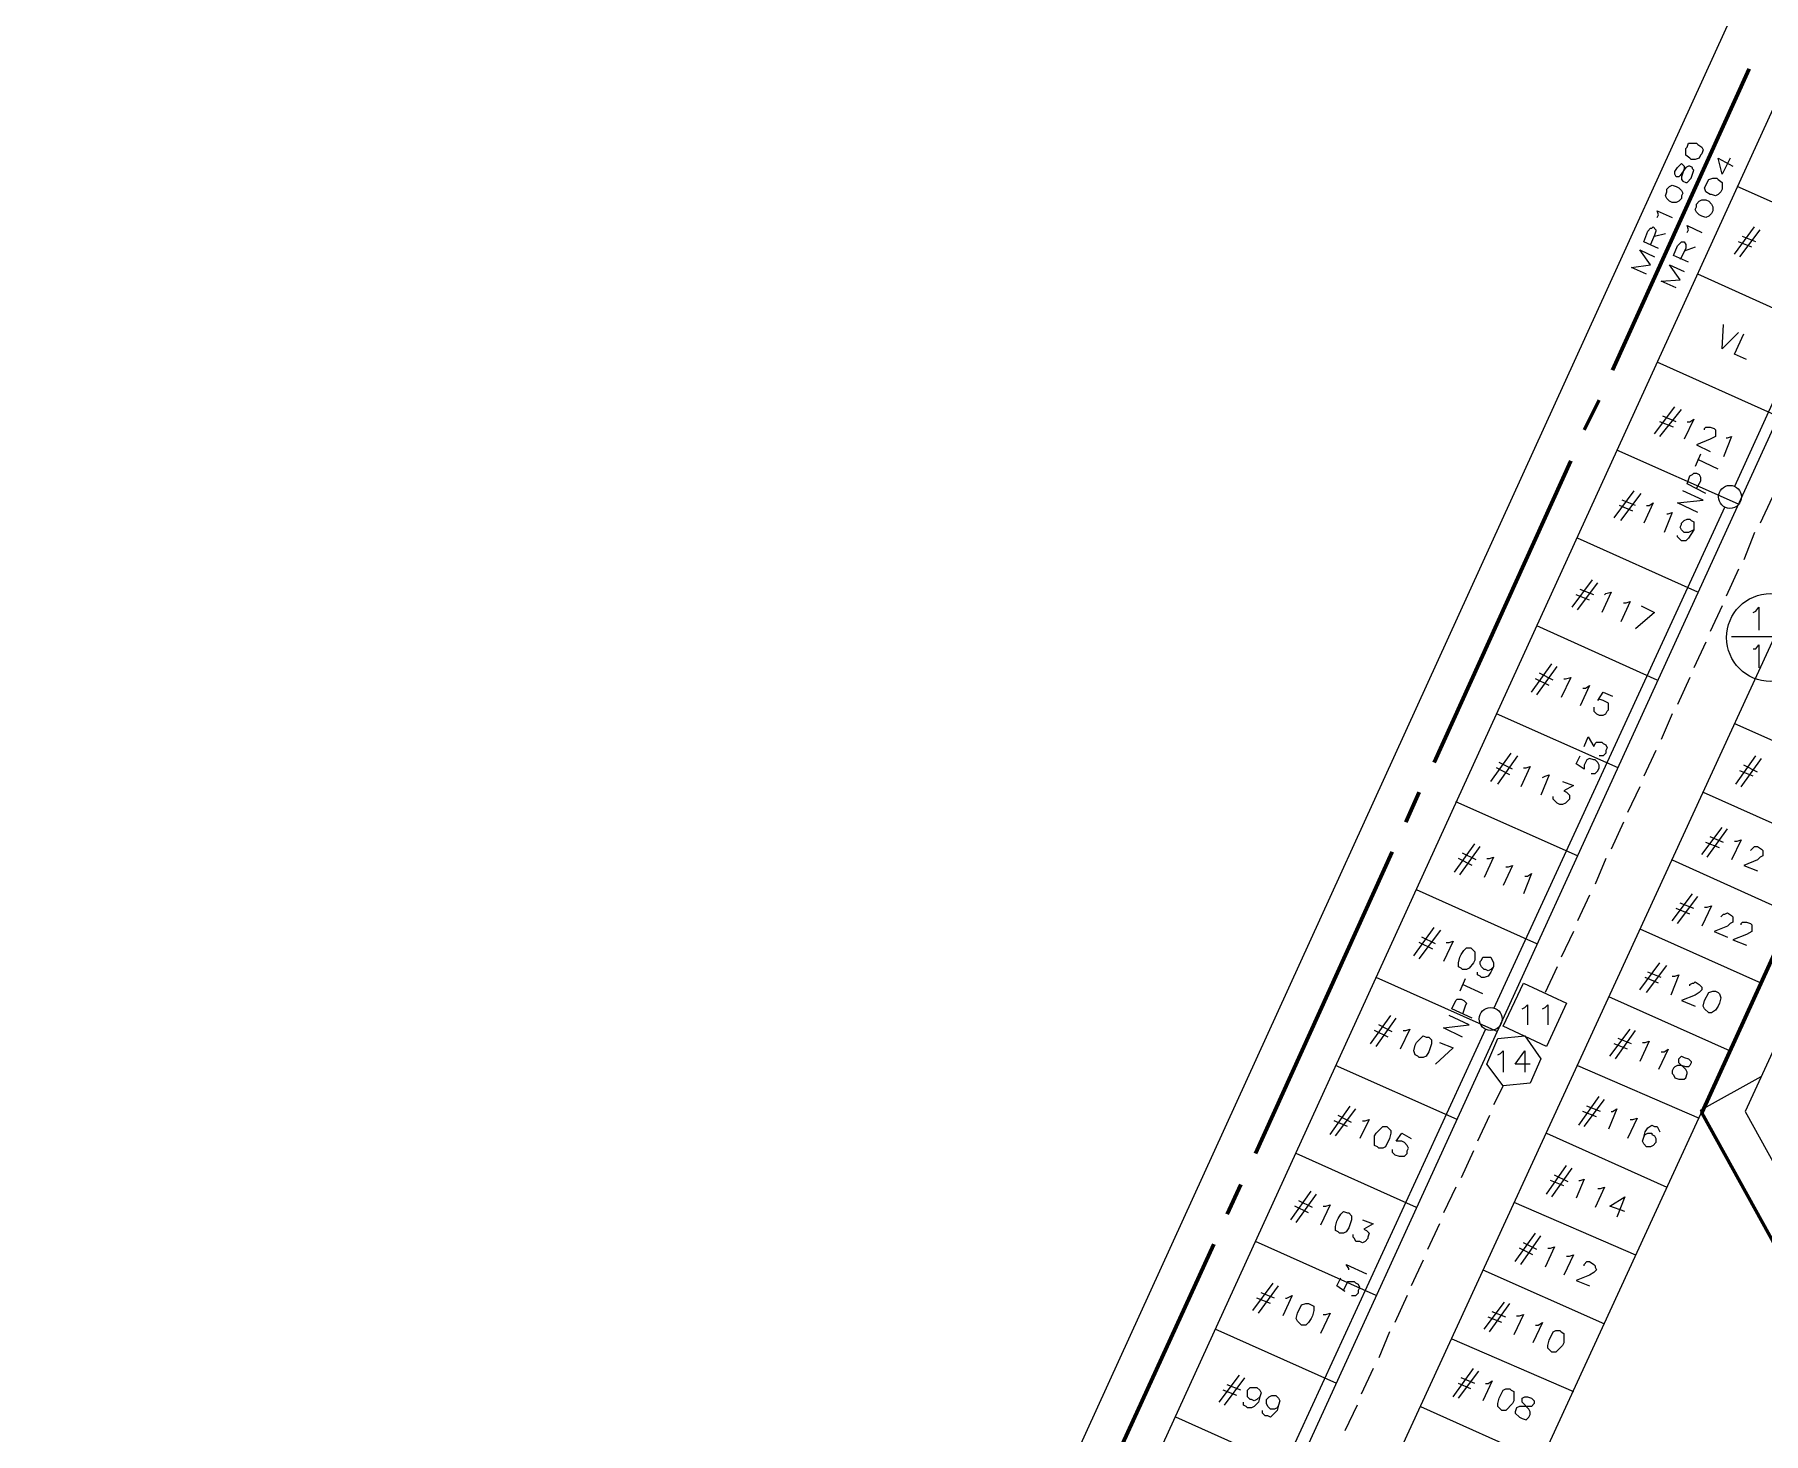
# Model space of a CAD drawing. Header units: millimetres. Extents: x 3.6 to 37.8, y 0.6 to 28.7.
# Drawn here: x 20.46 to 25.8, y 20.5 to 24.81 of the extents above; entities that cross this region are included whole.
import ezdxf

# ---------------------------------------------------------------- set-up
doc = ezdxf.new("R2010")
doc.units = ezdxf.units.MM
for name, color, linetype in [('PDF_0', 7, 'Continuous'), ('PDF_S38$BOUNDARY-NODE', 3, 'Continuous'), ('PDF_S38$Passives-TapOffs', 7, 'Continuous'), ('PDF_S38$POLE', 7, 'Continuous'), ('PDF_S38$strand', 7, 'Continuous'), ('PDF_S38$Symbols-EndOfLine', 7, 'Continuous')]:
    doc.layers.add(name, color=color, linetype=linetype)
for name, color, linetype, true_color in [('PDF_S38$Actives-NodeReceiver', 104, 'Continuous', 0x009525), ('PDF_S38$Cable-565', 23, 'Continuous', 0xdd8a6e), ('PDF_S38$LOTS', 254, 'Continuous', 0xdcdcdc), ('PDF_S38$ROAD', 8, 'Continuous', 0x808080), ('PDF_S38$SDU', 157, 'Continuous', 0x396472)]:
    doc.layers.add(name, color=color, linetype=linetype, true_color=true_color)

msp = doc.modelspace()

# ---------------------------------------------------------------- linework, layer by layer
at = {"layer": 'PDF_0', "lineweight": 9}
for points in [[(20.4642, 13.3877), (27.0859, 27.9112)], [(27.628, 25.5928), (25.739, 21.4897), (26.1102, 20.8184), (22.987, 14.0424)]]:
    msp.add_lwpolyline(points, dxfattribs=at)
at = {"layer": 'PDF_S38$Actives-NodeReceiver', "lineweight": 18}
for points in [[(25.5556, 24.4586), (25.5597, 24.4628), (25.5639, 24.4753), (25.5889, 24.4753), (25.5931, 24.4711), (25.6056, 24.4628), (25.6098, 24.4544), (25.6056, 24.4419), (25.6014, 24.4378), (25.5973, 24.4294), (25.5848, 24.4253), (25.5723, 24.4253), (25.5681, 24.4294), (25.5556, 24.4378)], [(25.5222, 24.3877), (25.5306, 24.4002), (25.5431, 24.4127), (25.5514, 24.4044), (25.5514, 24.3961), (25.5431, 24.371), (25.5431, 24.3627), (25.5472, 24.3585), (25.5556, 24.3544), (25.5597, 24.3544), (25.5723, 24.3669), (25.5806, 24.3919), (25.5764, 24.3961), (25.5764, 24.4002), (25.5681, 24.4044), (25.5639, 24.4044), (25.5556, 24.4002), (25.5389, 24.3752), (25.5347, 24.371), (25.5264, 24.371), (25.5222, 24.3794)], [(25.6139, 24.3377), (25.6265, 24.3627), (25.639, 24.3669), (25.6515, 24.3669), (25.6556, 24.3627), (25.6682, 24.3544), (25.6682, 24.3335), (25.664, 24.3252), (25.6556, 24.3168), (25.6473, 24.3127), (25.6348, 24.3168), (25.6306, 24.3168), (25.6181, 24.3252)], [(25.4972, 24.3252), (25.4972, 24.3335), (25.5055, 24.3419), (25.5139, 24.346), (25.5264, 24.3419), (25.5347, 24.3377), (25.5431, 24.3293), (25.5472, 24.321), (25.5431, 24.3127), (25.5431, 24.3043), (25.5347, 24.296), (25.5264, 24.2918), (25.5139, 24.2918), (25.5055, 24.296), (25.4972, 24.3043), (25.493, 24.3127)], [(25.5889, 24.2793), (25.5889, 24.2876), (25.5973, 24.296), (25.6056, 24.3002), (25.6181, 24.3002), (25.6265, 24.296), (25.6348, 24.2876), (25.639, 24.2793), (25.639, 24.2668), (25.6348, 24.2585), (25.6265, 24.2501), (25.6181, 24.246), (25.6056, 24.2501), (25.5973, 24.2543), (25.5889, 24.2626), (25.5848, 24.271)]]:
    msp.add_lwpolyline(points, close=True, dxfattribs=at)
for points in [[(25.6932, 24.4294), (25.6682, 24.3794), (25.6556, 24.4294), (25.7015, 24.4044)], [(25.468, 24.246), (25.4722, 24.2543), (25.468, 24.2668), (25.5139, 24.246)], [(25.4722, 24.15), (25.4263, 24.1709), (25.4388, 24.2043), (25.4472, 24.2126), (25.4513, 24.2126), (25.4555, 24.2168), (25.4638, 24.2084), (25.4638, 24.2043), (25.4597, 24.1917), (25.4472, 24.1626)], [(25.5597, 24.2001), (25.5639, 24.2084), (25.5597, 24.2209), (25.6056, 24.2001)], [(25.493, 24.1959), (25.4597, 24.1876)], [(25.5639, 24.1083), (25.518, 24.1292), (25.5306, 24.1584), (25.5431, 24.1709), (25.5514, 24.1709), (25.5556, 24.1626), (25.5556, 24.15), (25.5389, 24.1167)], [(25.5848, 24.1542), (25.5514, 24.1417)], [(25.4346, 24.0708), (25.3888, 24.0917), (25.4472, 24.1), (25.4138, 24.1459), (25.4597, 24.125)], [(25.5264, 24.0291), (25.4805, 24.05), (25.5389, 24.0541), (25.5055, 24.1), (25.5514, 24.0792)]]:
    msp.add_lwpolyline(points, dxfattribs=at)
at = {"layer": 'PDF_S38$BOUNDARY-NODE', "lineweight": 60}
for points in [[(25.7516, 24.7046), (25.3304, 23.7748)], [(25.2887, 23.683), (25.2428, 23.5913)], [(25.2011, 23.4954), (24.78, 22.5655)], [(24.7341, 22.4738), (24.6924, 22.382)], [(24.6507, 22.2903), (24.2296, 21.3604)], [(26.0485, 20.6847), (25.9767, 20.8142), (25.6056, 21.4855), (25.9475, 22.2361)], [(24.1837, 21.2645), (24.142, 21.1728)], [(24.1003, 21.0811), (23.675, 20.1512)]]:
    msp.add_lwpolyline(points, dxfattribs=at)
at = {"layer": 'PDF_S38$Cable-565', "lineweight": 13}
for points in [[(25.8224, 23.3828), (25.7849, 23.3036)], [(25.7682, 23.2744), (25.7349, 23.191)], [(25.7182, 23.1618), (25.6807, 23.0784)], [(25.6682, 23.0492), (25.6306, 22.97)], [(25.6181, 22.9366), (25.5806, 22.8574)], [(25.5681, 22.8282), (25.5306, 22.7448)], [(25.5139, 22.7156), (25.4805, 22.6364)], [(25.4638, 22.603), (25.4263, 22.5238)], [(25.4138, 22.4905), (25.3763, 22.4112)], [(25.3638, 22.382), (25.3262, 22.2986)], [(25.3096, 22.2695), (25.2762, 22.1902)], [(25.2595, 22.1569), (25.222, 22.0776)], [(25.2095, 22.0443), (25.1719, 21.9651)], [(25.1594, 21.9359), (25.1219, 21.8566)], [(24.9926, 21.5689), (24.9635, 21.5105)], [(24.9509, 21.4772), (24.9134, 21.398)], [(24.9009, 21.3688), (24.8634, 21.2854)], [(24.8467, 21.2562), (24.8092, 21.177)], [(24.7967, 21.1436), (24.7591, 21.0644)], [(24.7466, 21.031), (24.7091, 20.9518)], [(24.6966, 20.9226), (24.6591, 20.8392)], [(24.6424, 20.81), (24.609, 20.7308)], [(24.5923, 20.6974), (24.5548, 20.6182)], [(24.5423, 20.5848), (24.5048, 20.5056)]]:
    msp.add_lwpolyline(points, dxfattribs=at)
at = {"layer": 'PDF_S38$LOTS', "lineweight": 0}
for points in [[(27.5321, 25.6762), (21.8528, 13.3377)], [(26.1685, 25.3343), (20.6852, 13.3377)], [(26.0893, 24.1751), (25.714, 24.3419)], [(25.9642, 23.904), (25.5931, 24.0708)], [(25.8391, 23.633), (25.468, 23.7998)], [(25.7182, 23.3619), (25.3429, 23.5287)], [(25.5931, 23.0909), (25.222, 23.2577)], [(25.468, 22.8199), (25.0969, 22.9867)], [(25.3471, 22.5488), (24.9718, 22.7156)], [(25.7057, 22.6864), (26.081, 22.5196)], [(25.222, 22.2778), (24.8467, 22.4446)], [(25.6098, 22.4738), (25.9851, 22.307)], [(25.5139, 22.2653), (25.885, 22.0985)], [(25.0969, 22.0068), (24.7258, 22.1735)], [(25.4138, 22.0526), (25.7891, 21.8858)], [(24.976, 21.7357), (24.6007, 21.9025)], [(25.3179, 21.8441), (25.6932, 21.6773)], [(24.8509, 21.4647), (24.4756, 21.6315)], [(25.222, 21.6315), (25.5973, 21.4688)], [(25.8475, 21.0477), (25.6014, 21.4939), (25.7886, 21.5974)], [(25.1261, 21.423), (25.4972, 21.2562)], [(24.7258, 21.1936), (24.3547, 21.3604)], [(25.026, 21.2103), (25.4013, 21.0477)], [(24.6007, 20.9226), (24.2296, 21.0894)], [(24.9301, 21.0018), (25.3054, 20.835)], [(24.4798, 20.6516), (24.1045, 20.8184)], [(24.8342, 20.7892), (25.2095, 20.6265)], [(24.7383, 20.5807), (25.1094, 20.4139)], [(24.3547, 20.3805), (23.9835, 20.5473)]]:
    msp.add_lwpolyline(points, dxfattribs=at)
at = {"layer": 'PDF_S38$Passives-TapOffs', "lineweight": 9}
for points in [[(24.9926, 21.7524), (25.0552, 21.8858), (25.1886, 21.8233), (25.1261, 21.6898)], [(25.076, 21.5773), (24.9926, 21.5689), (24.9426, 21.6356), (24.976, 21.7149), (25.0594, 21.7232), (25.1094, 21.6523)]]:
    msp.add_lwpolyline(points, close=True, dxfattribs=at)
for points in [[(25.051, 21.8066), (25.0594, 21.8108), (25.0677, 21.8191), (25.0677, 21.7566)], [(25.1136, 21.8066), (25.1219, 21.8108), (25.1302, 21.8191), (25.1302, 21.7566)], [(24.976, 21.6648), (24.9843, 21.669), (24.9926, 21.6773), (24.9926, 21.6106)], [(25.076, 21.6356), (25.0302, 21.6356), (25.0594, 21.6773), (25.0594, 21.6106)]]:
    msp.add_lwpolyline(points, dxfattribs=at)
at = {"layer": 'PDF_S38$POLE', "lineweight": 0}
for points in [[(25.6014, 23.5162), (25.5848, 23.4787)], [(25.6181, 23.3953), (25.5597, 23.4245), (25.5681, 23.4495), (25.5764, 23.4537), (25.5806, 23.4579), (25.5889, 23.4579), (25.5973, 23.4537), (25.6014, 23.4453), (25.6014, 23.4328), (25.5889, 23.412)], [(25.6556, 23.4704), (25.5931, 23.4996)], [(25.5931, 23.3369), (25.5306, 23.3661), (25.6098, 23.3745), (25.5472, 23.4036)], [(24.8759, 21.8983), (24.8592, 21.8608)], [(24.9301, 21.8525), (24.8675, 21.8817)], [(24.8967, 21.7774), (24.8342, 21.8066), (24.8467, 21.8316), (24.8509, 21.8358), (24.8634, 21.8358), (24.8717, 21.8316), (24.8801, 21.8233), (24.8759, 21.8149), (24.8675, 21.7899)], [(24.8675, 21.719), (24.8092, 21.7482), (24.8884, 21.7566), (24.8259, 21.7858)]]:
    msp.add_lwpolyline(points, dxfattribs=at)
for centre in [(25.6921, 23.3847), (24.954, 21.775)]:
    msp.add_circle(centre, 0.0354, dxfattribs=at)
at = {"layer": 'PDF_S38$ROAD', "lineweight": 0}
for points in [[(27.1443, 25.8096), (21.4024, 13.3377)], [(25.9548, 25.4304), (26.5438, 25.1675), (21.1314, 13.3377)]]:
    msp.add_lwpolyline(points, dxfattribs=at)
at = {"layer": 'PDF_S38$SDU', "lineweight": 0}
for points in [[(25.7057, 24.1334), (25.7682, 24.2168)], [(25.7224, 24.125), (25.7849, 24.2084)], [(25.7599, 24.1542), (25.7182, 24.1709)], [(25.7724, 24.1709), (25.7307, 24.1876)], [(25.7182, 23.8915), (25.6682, 23.8415), (25.6723, 23.9165)], [(25.7432, 23.8081), (25.7057, 23.8248), (25.7349, 23.8873)], [(25.4597, 23.5788), (25.5222, 23.6622)], [(25.4763, 23.5704), (25.5431, 23.6538)], [(25.5264, 23.6163), (25.4847, 23.633)], [(25.5597, 23.6163), (25.5681, 23.6163), (25.5806, 23.6246), (25.5514, 23.5621)], [(25.518, 23.5996), (25.4763, 23.6163)], [(25.6139, 23.5913), (25.6139, 23.5955), (25.6181, 23.5996), (25.6306, 23.5996), (25.6431, 23.5955), (25.6473, 23.5913), (25.6473, 23.5704), (25.6306, 23.5621), (25.5889, 23.5454), (25.6306, 23.5246)], [(25.6807, 23.5663), (25.6848, 23.5663), (25.6973, 23.5704), (25.6723, 23.5079)], [(25.3346, 23.3202), (25.3971, 23.4036)], [(25.3929, 23.3411), (25.3512, 23.3578)], [(25.3554, 23.3119), (25.418, 23.3953)], [(25.4013, 23.3578), (25.3596, 23.3745)], [(25.4346, 23.3578), (25.443, 23.3578), (25.4555, 23.3661), (25.4263, 23.3036)], [(25.4972, 23.3328), (25.5014, 23.3328), (25.5139, 23.3369), (25.4889, 23.2744)], [(25.5806, 23.2827), (25.5639, 23.2744), (25.5514, 23.2744), (25.5431, 23.2827), (25.5389, 23.2911), (25.5431, 23.2994), (25.5431, 23.3036), (25.5514, 23.3119), (25.5597, 23.3161), (25.5681, 23.3161), (25.5723, 23.3119), (25.5806, 23.3077), (25.5806, 23.2827), (25.5639, 23.2577), (25.5556, 23.2494), (25.5431, 23.2494), (25.5306, 23.2619), (25.5306, 23.266)], [(25.2053, 23.045), (25.2679, 23.1284)], [(25.222, 23.0367), (25.2845, 23.1201)], [(25.272, 23.0826), (25.2303, 23.0992)], [(25.3054, 23.0826), (25.3096, 23.0867), (25.3262, 23.0909), (25.297, 23.0284)], [(25.2595, 23.0659), (25.2178, 23.0826)], [(25.3638, 23.0575), (25.3721, 23.0575), (25.3846, 23.0617), (25.3554, 22.9992)], [(25.418, 23.0492), (25.4597, 23.0284), (25.4013, 22.9783)], [(25.0802, 22.7823), (25.1428, 22.8699)], [(25.1344, 22.8032), (25.0927, 22.824)], [(25.0969, 22.774), (25.1594, 22.8616)], [(25.1469, 22.8199), (25.1052, 22.8407)], [(25.1803, 22.824), (25.1845, 22.824), (25.2011, 22.8282), (25.1719, 22.7657)], [(25.2387, 22.7949), (25.247, 22.7949), (25.2595, 22.8032), (25.2303, 22.7406)], [(25.272, 22.7365), (25.272, 22.724), (25.2804, 22.7156), (25.2887, 22.7115), (25.3012, 22.7115), (25.3096, 22.7156), (25.3137, 22.724), (25.3179, 22.7281), (25.3179, 22.749), (25.3012, 22.7573), (25.2887, 22.7615), (25.2845, 22.7573), (25.3012, 22.7823), (25.3304, 22.7698)], [(24.9551, 22.5071), (25.0177, 22.5947)], [(24.976, 22.4988), (25.0385, 22.5864)], [(25.0218, 22.5447), (24.9801, 22.5655)], [(25.0552, 22.5488), (25.0635, 22.5488), (25.076, 22.553), (25.0469, 22.4905)], [(25.7099, 22.4988), (25.7724, 22.5864)], [(25.7265, 22.4905), (25.7891, 22.578)], [(25.7766, 22.5363), (25.7349, 22.5572)], [(25.0135, 22.528), (24.9718, 22.5488)], [(25.1136, 22.5196), (25.1219, 22.5238), (25.1344, 22.528), (25.1094, 22.4654)], [(25.1761, 22.5071), (25.2095, 22.4946), (25.1803, 22.4779), (25.1886, 22.4738), (25.197, 22.4654), (25.197, 22.4529), (25.1845, 22.4404), (25.1761, 22.4362), (25.1678, 22.4362), (25.1594, 22.4404), (25.1469, 22.4529), (25.1469, 22.4613)], [(25.7641, 22.5238), (25.7224, 22.5405)], [(25.6056, 22.282), (25.6682, 22.3654)], [(25.6223, 22.2736), (25.6848, 22.3612)], [(24.8425, 22.2278), (24.9051, 22.3153)], [(24.8592, 22.2194), (24.9218, 22.307)], [(24.9092, 22.2653), (24.8675, 22.2861)], [(25.6598, 22.3028), (25.6181, 22.3195)], [(25.6723, 22.3195), (25.6306, 22.3362)], [(25.7057, 22.3237), (25.714, 22.3237), (25.7265, 22.3278), (25.6973, 22.2653)], [(25.7557, 22.2945), (25.7682, 22.307), (25.7766, 22.307), (25.7891, 22.2986), (25.7933, 22.2945), (25.7933, 22.2778), (25.7849, 22.2736), (25.7766, 22.2653), (25.7349, 22.2486), (25.7766, 22.2319)], [(24.8967, 22.2486), (24.855, 22.2695)], [(24.9426, 22.2695), (24.9509, 22.2695), (24.9635, 22.2736), (24.9343, 22.2111)], [(25.001, 22.2444), (25.0093, 22.2444), (25.0218, 22.2486), (24.9926, 22.1861)], [(25.0594, 22.2152), (25.0677, 22.2152), (25.0802, 22.2236), (25.0552, 22.161)], [(25.5139, 22.0776), (25.5764, 22.161)], [(25.5306, 22.0693), (25.5931, 22.1527)], [(25.5806, 22.1152), (25.5389, 22.1318)], [(25.5681, 22.0985), (25.5264, 22.1152)], [(25.6139, 22.1193), (25.6223, 22.1193), (25.6348, 22.1235), (25.6056, 22.061)], [(25.664, 22.0901), (25.6723, 22.0985), (25.6765, 22.0985), (25.6848, 22.1027), (25.6973, 22.0943), (25.7015, 22.0901), (25.7015, 22.0735), (25.6932, 22.0693), (25.6848, 22.061), (25.6431, 22.0443), (25.6848, 22.0276)], [(25.7265, 22.0651), (25.7265, 22.0693), (25.7307, 22.0735), (25.7432, 22.0735), (25.7557, 22.0693), (25.7599, 22.0651), (25.7599, 22.0443), (25.7432, 22.0359), (25.7015, 22.0193), (25.7432, 22.0026)], [(24.7174, 21.9692), (24.78, 22.0568)], [(24.7341, 21.9609), (24.8008, 22.0485)], [(24.7842, 22.0068), (24.7425, 22.0276)], [(24.7758, 21.9901), (24.7341, 22.0109)], [(24.8175, 22.0109), (24.8259, 22.0109), (24.8384, 22.0151), (24.8092, 21.9525)], [(24.9635, 21.9359), (24.9551, 21.9192), (24.9468, 21.9067), (24.9343, 21.9025), (24.9259, 21.9025), (24.9218, 21.9067), (24.9134, 21.9108), (24.9134, 21.9192)], [(25.4138, 21.865), (25.4763, 21.9484)], [(25.4346, 21.8566), (25.4972, 21.94)], [(25.4805, 21.9025), (25.4388, 21.9192)], [(25.4722, 21.8858), (25.4305, 21.9025)], [(25.5139, 21.9067), (25.5222, 21.9067), (25.5347, 21.9108), (25.5097, 21.8483)], [(25.5681, 21.8775), (25.5681, 21.8817), (25.5764, 21.8858), (25.5806, 21.8858), (25.5848, 21.89), (25.5973, 21.8817), (25.6056, 21.8733), (25.6056, 21.865), (25.5973, 21.8566), (25.5848, 21.8483), (25.5431, 21.8316), (25.5848, 21.8149)], [(24.584, 21.6982), (24.6465, 21.7858)], [(24.6007, 21.6898), (24.6632, 21.7774)], [(24.6507, 21.7357), (24.609, 21.7566)], [(24.6382, 21.719), (24.5965, 21.7399)], [(24.6841, 21.7399), (24.6924, 21.7399), (24.7049, 21.7441), (24.6757, 21.6815)], [(24.7967, 21.7024), (24.8384, 21.6857), (24.7842, 21.6356)], [(25.3221, 21.6607), (25.3846, 21.7441)], [(25.3763, 21.6815), (25.3346, 21.6982)], [(25.3387, 21.6523), (25.4013, 21.7399)], [(25.3888, 21.6982), (25.3471, 21.7149)], [(25.4221, 21.7024), (25.4305, 21.7024), (25.443, 21.7065), (25.4138, 21.644)], [(25.4805, 21.6732), (25.4889, 21.6732), (25.5014, 21.6815), (25.4722, 21.619)], [(24.4589, 21.4188), (24.5215, 21.5064)], [(24.4756, 21.4146), (24.5381, 21.498)], [(25.2262, 21.448), (25.2887, 21.5356)], [(25.2804, 21.473), (25.2387, 21.4897)], [(25.2428, 21.4438), (25.3054, 21.5272)], [(25.2929, 21.4897), (25.2512, 21.5064)], [(25.3262, 21.4897), (25.3304, 21.4897), (25.3429, 21.498), (25.3179, 21.4355)], [(24.5131, 21.4438), (24.4714, 21.4605)], [(24.5256, 21.4563), (24.4839, 21.4772)], [(24.559, 21.4605), (24.5673, 21.4605), (24.5798, 21.4647), (24.5506, 21.4063)], [(25.3846, 21.4647), (25.3929, 21.4647), (25.4055, 21.4688), (25.3763, 21.4063)], [(25.4263, 21.4105), (25.4305, 21.4271), (25.4388, 21.4397), (25.4513, 21.448), (25.4597, 21.4438), (25.468, 21.4438), (25.4763, 21.4271)], [(24.6507, 21.3729), (24.6507, 21.3646), (24.6591, 21.3563), (24.6716, 21.3521), (24.6882, 21.3521), (24.6966, 21.3604), (24.6966, 21.3688), (24.7008, 21.3771), (24.6966, 21.3854), (24.6882, 21.3938), (24.6799, 21.398), (24.6632, 21.398), (24.6799, 21.423), (24.7091, 21.4063)], [(25.1261, 21.2353), (25.1886, 21.3229)], [(25.1803, 21.2604), (25.1386, 21.277)], [(25.1428, 21.227), (25.2053, 21.3146)], [(25.1928, 21.2729), (25.1511, 21.2937)], [(25.2262, 21.277), (25.2303, 21.277), (25.2428, 21.2812), (25.2178, 21.2228)], [(24.338, 21.1561), (24.4005, 21.2437)], [(24.3547, 21.1478), (24.4172, 21.2353)], [(25.2845, 21.252), (25.2929, 21.252), (25.3054, 21.2562), (25.2762, 21.1936)], [(25.3679, 21.1811), (25.3221, 21.1978), (25.3679, 21.227), (25.3429, 21.1644)], [(24.3922, 21.177), (24.3505, 21.1978)], [(24.4047, 21.1936), (24.363, 21.2145)], [(24.4381, 21.1978), (24.4464, 21.1978), (24.4589, 21.202), (24.4297, 21.1394)], [(24.559, 21.1561), (24.5923, 21.1436), (24.5632, 21.1269), (24.5715, 21.1227), (24.5798, 21.1144), (24.5757, 21.1019), (24.5757, 21.0977), (24.5673, 21.0894), (24.559, 21.0852), (24.5506, 21.0894), (24.5381, 21.0894), (24.534, 21.0977), (24.5298, 21.1019), (24.5298, 21.1102)], [(25.0302, 21.0268), (25.0927, 21.1144)], [(25.0844, 21.0477), (25.0427, 21.0685)], [(25.0469, 21.0185), (25.1094, 21.1061)], [(25.0969, 21.0644), (25.0552, 21.0852)], [(25.1302, 21.0685), (25.1386, 21.0685), (25.1511, 21.0727), (25.1219, 21.0102)], [(25.1886, 21.0435), (25.197, 21.0435), (25.2095, 21.0477), (25.1803, 20.9851)], [(25.2428, 21.0143), (25.2428, 21.0185), (25.2512, 21.0268), (25.2595, 21.0268), (25.272, 21.0185), (25.2762, 21.0143), (25.2762, 21.0102), (25.2804, 21.0018), (25.272, 20.9935), (25.2595, 20.9851), (25.2178, 20.9685), (25.2595, 20.9518)], [(24.2212, 20.8767), (24.2838, 20.9601)], [(24.2379, 20.8684), (24.3005, 20.9518)], [(24.2754, 20.8976), (24.2337, 20.9143)], [(24.2879, 20.9143), (24.2462, 20.9309)], [(24.3213, 20.9143), (24.3255, 20.9143), (24.3422, 20.9226), (24.313, 20.86)], [(24.9343, 20.8184), (24.9968, 20.9017)], [(24.4381, 20.8642), (24.4464, 20.8642), (24.4589, 20.8684), (24.4297, 20.8058)], [(24.9885, 20.8392), (24.9468, 20.8559)], [(24.9509, 20.81), (25.0135, 20.8976)], [(25.001, 20.8559), (24.9593, 20.8726)], [(25.0343, 20.86), (25.0427, 20.86), (25.0552, 20.8642), (25.026, 20.8017)], [(25.0927, 20.8309), (25.1011, 20.8309), (25.1136, 20.8392), (25.0844, 20.7767)], [(24.8384, 20.6099), (24.9009, 20.6974)], [(24.855, 20.6057), (24.9176, 20.6891)], [(24.117, 20.5932), (24.1795, 20.6766)], [(24.1337, 20.5848), (24.1962, 20.6682)], [(24.1837, 20.6307), (24.142, 20.6474)], [(24.8926, 20.6349), (24.855, 20.6516)], [(24.9051, 20.6516), (24.8634, 20.6682)], [(24.9384, 20.6516), (24.9468, 20.6516), (24.9593, 20.6599), (24.9301, 20.5973)], [(24.1712, 20.614), (24.1295, 20.6307)], [(24.2421, 20.6099), (24.2379, 20.5932), (24.2254, 20.5807), (24.2171, 20.5765), (24.2045, 20.5765), (24.2004, 20.5807), (24.192, 20.5848), (24.192, 20.5932)], [(24.3005, 20.5848), (24.2963, 20.5682), (24.2754, 20.5473), (24.2671, 20.5515), (24.2588, 20.5515), (24.2504, 20.5598), (24.2504, 20.5682)]]:
    msp.add_lwpolyline(points, dxfattribs=at)
for points in [[(24.8926, 21.9942), (24.9051, 21.9817), (24.9051, 21.9567), (24.9009, 21.9484), (24.8884, 21.9317), (24.8801, 21.9275), (24.8675, 21.9275), (24.8634, 21.9317), (24.855, 21.9359), (24.855, 21.9484), (24.8592, 21.9651), (24.8634, 21.9734), (24.8717, 21.9859), (24.8801, 21.9942)], [(24.9551, 21.9275), (24.9468, 21.9234), (24.9384, 21.9275), (24.9343, 21.9275), (24.9259, 21.9359), (24.9218, 21.9442), (24.9218, 21.9525), (24.9259, 21.9567), (24.9301, 21.9651), (24.9551, 21.9651), (24.9635, 21.9484), (24.9635, 21.9359)], [(25.6473, 21.8608), (25.6556, 21.8566), (25.6598, 21.8525), (25.664, 21.84), (25.6598, 21.8233), (25.6556, 21.8149), (25.6473, 21.8024), (25.6348, 21.7941), (25.6265, 21.7941), (25.6139, 21.8066), (25.6098, 21.8149), (25.6139, 21.8316), (25.6265, 21.8566), (25.639, 21.8608)], [(24.755, 21.719), (24.7633, 21.719), (24.7716, 21.7107), (24.7716, 21.6982), (24.7633, 21.6732), (24.755, 21.6607), (24.7466, 21.6565), (24.7341, 21.6565), (24.7299, 21.6607), (24.7216, 21.6648), (24.7174, 21.6773), (24.7216, 21.694), (24.7258, 21.7024), (24.7466, 21.7232)], [(25.5514, 21.6565), (25.5639, 21.6523), (25.5723, 21.644), (25.5723, 21.6398), (25.5681, 21.6315), (25.5639, 21.6273), (25.5556, 21.6273), (25.5431, 21.6315), (25.5306, 21.6315), (25.5222, 21.6273), (25.518, 21.6231), (25.5139, 21.6148), (25.5139, 21.6064), (25.518, 21.6023), (25.5222, 21.5939), (25.5347, 21.5898), (25.5514, 21.5898), (25.5556, 21.5939), (25.5597, 21.6064), (25.5597, 21.6106), (25.5556, 21.619), (25.5347, 21.6398), (25.5347, 21.6523), (25.5431, 21.6607)], [(24.634, 21.4438), (24.6465, 21.4313), (24.6465, 21.423), (24.6424, 21.4063), (24.6299, 21.3813), (24.6215, 21.3771), (24.609, 21.3771), (24.6048, 21.3813), (24.5965, 21.3854), (24.5965, 21.4146), (24.6007, 21.423), (24.6215, 21.4438)], [(25.4305, 21.4188), (25.4388, 21.423), (25.4513, 21.423), (25.4513, 21.4188), (25.4597, 21.4146), (25.4638, 21.4063), (25.4638, 21.3938), (25.4555, 21.3854), (25.4472, 21.3813), (25.4346, 21.3813), (25.4263, 21.3896), (25.4221, 21.398), (25.4263, 21.4105)], [(24.5131, 21.177), (24.5173, 21.177), (24.5256, 21.1686), (24.5256, 21.1561), (24.5173, 21.1311), (24.5089, 21.1186), (24.5006, 21.1144), (24.4881, 21.1144), (24.4839, 21.1186), (24.4756, 21.1227), (24.4756, 21.1353), (24.4798, 21.1519), (24.4839, 21.1603), (24.4923, 21.1728), (24.5006, 21.1811)], [(24.3922, 20.8976), (24.4089, 20.8892), (24.4089, 20.8767), (24.4047, 20.86), (24.4005, 20.8517), (24.3922, 20.8392), (24.3838, 20.8309), (24.3713, 20.8309), (24.3588, 20.8434), (24.3547, 20.8517), (24.3588, 20.8684), (24.3713, 20.8934), (24.3838, 20.8976)], [(25.1678, 20.8142), (25.1719, 20.81), (25.1803, 20.8058), (25.1803, 20.7767), (25.1761, 20.7683), (25.1553, 20.7475), (25.1428, 20.7475), (25.1302, 20.76), (25.1302, 20.7683), (25.1344, 20.785), (25.1469, 20.81), (25.1553, 20.8142)], [(24.2337, 20.6015), (24.2254, 20.5973), (24.2171, 20.6015), (24.2129, 20.6015), (24.2045, 20.6099), (24.2045, 20.6307), (24.2129, 20.639), (24.2337, 20.639), (24.2421, 20.6307), (24.2462, 20.6224), (24.2421, 20.6099)], [(25.0135, 20.6349), (25.0177, 20.6307), (25.026, 20.6265), (25.026, 20.5973), (25.0218, 20.589), (25.001, 20.5682), (24.9885, 20.5682), (24.976, 20.5807), (24.976, 20.589), (24.9801, 20.6057), (24.9926, 20.6307), (25.001, 20.6349)], [(24.2963, 20.5765), (24.2879, 20.5723), (24.2754, 20.5723), (24.2671, 20.5807), (24.2629, 20.589), (24.2629, 20.6015), (24.2713, 20.6099), (24.2796, 20.614), (24.2921, 20.614), (24.3005, 20.6057), (24.3046, 20.5973), (24.3005, 20.5848)], [(25.0677, 20.6099), (25.0802, 20.6057), (25.0885, 20.5973), (25.0885, 20.589), (25.0802, 20.5807), (25.0427, 20.5807), (25.0343, 20.5765), (25.0302, 20.564), (25.0302, 20.5598), (25.0427, 20.5473), (25.051, 20.5431), (25.0635, 20.539), (25.0719, 20.5473), (25.076, 20.5557), (25.076, 20.564), (25.0719, 20.5723), (25.051, 20.5932), (25.051, 20.6057), (25.0594, 20.6099)]]:
    msp.add_lwpolyline(points, close=True, dxfattribs=at)
at = {"layer": 'PDF_S38$strand', "color": 254, "lineweight": 0, "true_color": 0xdcdcdc}
for points in [[(26.1435, 24.3752), (25.7057, 23.4162)], [(25.6765, 23.3536), (24.9635, 21.8066)], [(24.9384, 21.7441), (24.2546, 20.2596)]]:
    msp.add_lwpolyline(points, dxfattribs=at)
at = {"layer": 'PDF_S38$strand', "lineweight": 0}
for points in [[(25.2428, 22.6155), (25.2553, 22.6447), (25.272, 22.6155), (25.2762, 22.6239), (25.2804, 22.6281), (25.297, 22.6281), (25.3012, 22.6239), (25.3096, 22.6197), (25.3137, 22.6114), (25.3096, 22.603), (25.3096, 22.5947), (25.3012, 22.5864), (25.2887, 22.5864)], [(25.2637, 22.5322), (25.2762, 22.5322), (25.2845, 22.5405), (25.2887, 22.5488), (25.2887, 22.5572), (25.2845, 22.5655), (25.2762, 22.5738), (25.272, 22.5738), (25.2595, 22.578), (25.2512, 22.5738), (25.2428, 22.5572), (25.2428, 22.5447), (25.2178, 22.5613), (25.2303, 22.5864)], [(24.5173, 21.0018), (24.5173, 21.006), (24.5089, 21.0185), (24.5715, 20.9893)], [(24.5256, 20.9226), (24.5381, 20.9226), (24.5465, 20.9309), (24.5465, 20.9393), (24.5506, 20.9476), (24.5465, 20.956), (24.5381, 20.9601), (24.534, 20.9643), (24.5131, 20.9643), (24.5006, 20.9393), (24.5048, 20.9351), (24.4798, 20.9518), (24.4923, 20.9768)]]:
    msp.add_lwpolyline(points, dxfattribs=at)
at = {"layer": 'PDF_S38$Symbols-EndOfLine', "lineweight": 9}
for points in [[(25.7641, 23.0284), (25.7724, 23.0325), (25.7807, 23.045), (25.7807, 22.9742)], [(25.7641, 22.9158), (25.7724, 22.9158), (25.7807, 22.9283), (25.7807, 22.8574)]]:
    msp.add_lwpolyline(points, dxfattribs=at)
at = {"layer": 'PDF_S38$Symbols-EndOfLine', "color": 15, "lineweight": 0, "true_color": 0x954a4a}
msp.add_lwpolyline([(25.9309, 22.9533), (25.6973, 22.9533)], dxfattribs=at)
msp.add_circle((25.8172, 22.951), 0.1355, dxfattribs=at)

doc.saveas('drawing.dxf')
